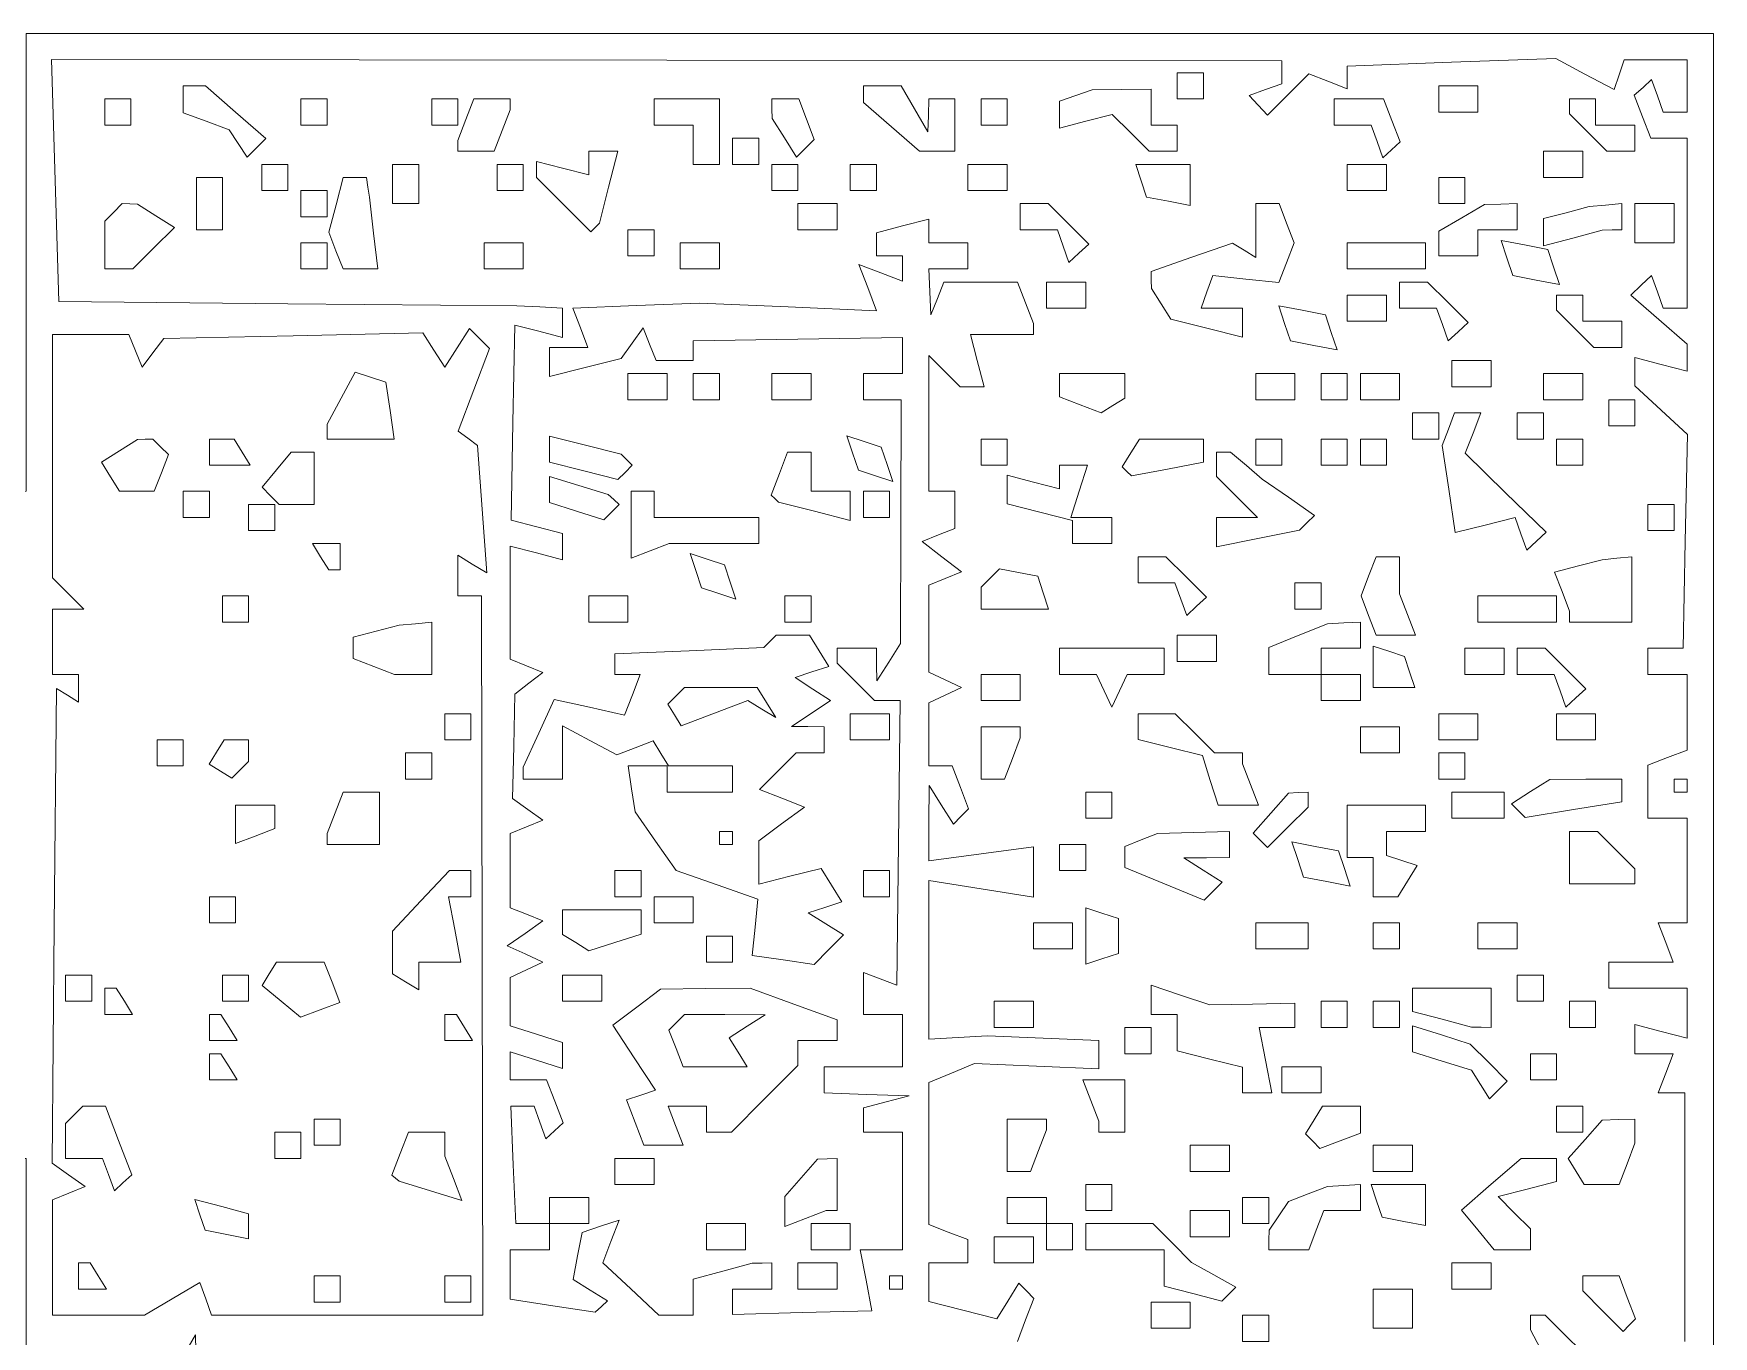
# Paper-space layout 'AN-19-DGE-074' of a CAD drawing. Header units: metres, sheet in millimetres. Extents: x 12 to 193, y 4 to 291.
# Drawn here: x 159.46 to 175.64, y 178.37 to 190.91 of the extents above; entities that cross this region are included whole.
import ezdxf

# ---------------------------------------------------------------- set-up
doc = ezdxf.new("R2010")
doc.units = ezdxf.units.M
doc.layers.add('DGE_CONTORNOS', color=7, linetype='Continuous', lineweight=0)
doc.layers.add('DGE_DATOS', color=7, linetype='Continuous', lineweight=0)

# ---------------------------------------------------------------- blocks, each defined once
blk = doc.blocks.new('LP_REF_DGE_MT_074')
at = {"layer": 'DGE_CONTORNOS'}
for points in [[(159.393, 188.71), (159.393, 186.507), (151.931, 186.474), (144.469, 186.442), (144.434, 184.962), (144.398, 183.482), (143.843, 183.482), (143.288, 183.482), (143.21, 183.356), (143.132, 183.23), (143.769, 183.23), (144.406, 183.23), (144.406, 181.656), (144.406, 180.081), (151.9, 180.081), (159.393, 180.081), (159.393, 177.877), (159.393, 175.673), (167.517, 175.673), (175.64, 175.673), (175.64, 183.293), (175.64, 190.913), (167.517, 190.913), (159.393, 190.913)], [(160.905, 190.279), (160.905, 190.149), (161.125, 190.068), (161.346, 189.986), (161.433, 189.855), (161.521, 189.723), (161.611, 189.813), (161.701, 189.903), (161.409, 190.156), (161.118, 190.409), (161.011, 190.409), (160.905, 190.409)], [(167.454, 190.329), (167.454, 190.249), (167.725, 190.014), (167.996, 189.779), (168.166, 189.779), (168.335, 189.779), (168.335, 190.031), (168.335, 190.283), (168.209, 190.283), (168.083, 190.283), (168.08, 190.125), (168.076, 189.968), (167.947, 190.188), (167.819, 190.409), (167.636, 190.409), (167.454, 190.409)], [(170.476, 190.409), (170.476, 190.283), (170.602, 190.283), (170.728, 190.283), (170.728, 190.409), (170.728, 190.535), (170.602, 190.535), (170.476, 190.535)], [(172.995, 190.283), (172.995, 190.157), (173.184, 190.157), (173.373, 190.157), (173.373, 190.283), (173.373, 190.409), (173.184, 190.409), (172.995, 190.409)], [(160.149, 190.157), (160.149, 190.031), (160.275, 190.031), (160.401, 190.031), (160.401, 190.157), (160.401, 190.283), (160.275, 190.283), (160.149, 190.283)], [(162.038, 190.157), (162.038, 190.031), (162.164, 190.031), (162.29, 190.031), (162.29, 190.157), (162.29, 190.283), (162.164, 190.283), (162.038, 190.283)], [(163.298, 190.157), (163.298, 190.031), (163.424, 190.031), (163.55, 190.031), (163.55, 190.157), (163.55, 190.283), (163.424, 190.283), (163.298, 190.283)], [(163.626, 190.084), (163.55, 189.884), (163.55, 189.832), (163.55, 189.779), (163.725, 189.779), (163.9, 189.779), (163.977, 189.978), (164.053, 190.177), (164.053, 190.23), (164.053, 190.283), (163.878, 190.283), (163.702, 190.283)], [(165.439, 190.157), (165.439, 190.031), (165.628, 190.031), (165.816, 190.031), (165.816, 189.842), (165.816, 189.653), (165.942, 189.653), (166.068, 189.653), (166.068, 189.968), (166.068, 190.283), (165.754, 190.283), (165.439, 190.283)], [(166.574, 190.188), (166.576, 190.094), (166.693, 189.909), (166.81, 189.723), (166.896, 189.809), (166.981, 189.894), (166.907, 190.088), (166.832, 190.283), (166.702, 190.283), (166.572, 190.283)], [(168.587, 190.157), (168.587, 190.031), (168.713, 190.031), (168.839, 190.031), (168.839, 190.157), (168.839, 190.283), (168.713, 190.283), (168.587, 190.283)], [(169.5, 190.317), (169.343, 190.262), (169.343, 190.132), (169.343, 190.002), (169.597, 190.068), (169.851, 190.134), (170.029, 189.957), (170.206, 189.779), (170.341, 189.779), (170.476, 189.779), (170.476, 189.905), (170.476, 190.031), (170.35, 190.031), (170.224, 190.031), (170.224, 190.204), (170.224, 190.377), (169.941, 190.375), (169.658, 190.372)], [(171.988, 190.157), (171.988, 190.031), (172.166, 190.031), (172.344, 190.031), (172.401, 189.873), (172.457, 189.716), (172.54, 189.793), (172.623, 189.869), (172.544, 190.076), (172.464, 190.283), (172.226, 190.283), (171.988, 190.283)], [(174.255, 190.211), (174.255, 190.139), (174.435, 189.959), (174.614, 189.779), (174.749, 189.779), (174.884, 189.779), (174.884, 189.905), (174.884, 190.031), (174.695, 190.031), (174.506, 190.031), (174.506, 190.157), (174.506, 190.283), (174.381, 190.283), (174.255, 190.283)], [(164.809, 189.665), (164.809, 189.551), (164.557, 189.617), (164.305, 189.682), (164.305, 189.605), (164.305, 189.527), (164.568, 189.265), (164.83, 189.002), (164.872, 189.045), (164.914, 189.087), (165.001, 189.433), (165.088, 189.779), (164.949, 189.779), (164.809, 189.779)], [(166.194, 189.779), (166.194, 189.653), (166.32, 189.653), (166.446, 189.653), (166.446, 189.779), (166.446, 189.905), (166.32, 189.905), (166.194, 189.905)], [(174.003, 189.653), (174.003, 189.527), (174.192, 189.527), (174.381, 189.527), (174.381, 189.653), (174.381, 189.779), (174.192, 189.779), (174.003, 189.779)], [(161.66, 189.527), (161.66, 189.401), (161.786, 189.401), (161.912, 189.401), (161.912, 189.527), (161.912, 189.653), (161.786, 189.653), (161.66, 189.653)], [(162.92, 189.464), (162.92, 189.275), (163.046, 189.275), (163.172, 189.275), (163.172, 189.464), (163.172, 189.653), (163.046, 189.653), (162.92, 189.653)], [(163.927, 189.527), (163.927, 189.401), (164.053, 189.401), (164.179, 189.401), (164.179, 189.527), (164.179, 189.653), (164.053, 189.653), (163.927, 189.653)], [(166.572, 189.527), (166.572, 189.401), (166.698, 189.401), (166.824, 189.401), (166.824, 189.527), (166.824, 189.653), (166.698, 189.653), (166.572, 189.653)], [(167.328, 189.527), (167.328, 189.401), (167.454, 189.401), (167.58, 189.401), (167.58, 189.527), (167.58, 189.653), (167.454, 189.653), (167.328, 189.653)], [(168.461, 189.527), (168.461, 189.401), (168.65, 189.401), (168.839, 189.401), (168.839, 189.527), (168.839, 189.653), (168.65, 189.653), (168.461, 189.653)], [(170.13, 189.496), (170.182, 189.338), (170.392, 189.298), (170.602, 189.257), (170.602, 189.455), (170.602, 189.653), (170.34, 189.653), (170.078, 189.653)], [(172.114, 189.527), (172.114, 189.401), (172.302, 189.401), (172.491, 189.401), (172.491, 189.527), (172.491, 189.653), (172.302, 189.653), (172.114, 189.653)], [(161.031, 189.275), (161.031, 189.023), (161.157, 189.023), (161.283, 189.023), (161.283, 189.275), (161.283, 189.527), (161.157, 189.527), (161.031, 189.527)], [(162.376, 189.263), (162.307, 188.999), (162.375, 188.822), (162.443, 188.646), (162.611, 188.646), (162.779, 188.646), (162.738, 188.992), (162.697, 189.338), (162.682, 189.433), (162.668, 189.527), (162.557, 189.527), (162.445, 189.527)], [(172.995, 189.401), (172.995, 189.275), (173.121, 189.275), (173.247, 189.275), (173.247, 189.401), (173.247, 189.527), (173.121, 189.527), (172.995, 189.527)], [(160.233, 189.191), (160.149, 189.107), (160.149, 188.876), (160.149, 188.646), (160.284, 188.646), (160.419, 188.646), (160.619, 188.846), (160.82, 189.046), (160.642, 189.159), (160.464, 189.271), (160.391, 189.273), (160.317, 189.275)], [(162.038, 189.275), (162.038, 189.149), (162.164, 189.149), (162.29, 189.149), (162.29, 189.275), (162.29, 189.401), (162.164, 189.401), (162.038, 189.401)], [(166.824, 189.149), (166.824, 189.023), (167.013, 189.023), (167.202, 189.023), (167.202, 189.149), (167.202, 189.275), (167.013, 189.275), (166.824, 189.275)], [(168.965, 189.149), (168.965, 189.023), (169.143, 189.023), (169.322, 189.023), (169.378, 188.866), (169.434, 188.709), (169.53, 188.797), (169.625, 188.885), (169.43, 189.08), (169.235, 189.275), (169.1, 189.275), (168.965, 189.275)], [(171.232, 189.016), (171.232, 188.757), (171.121, 188.826), (171.009, 188.894), (170.617, 188.758), (170.224, 188.621), (170.226, 188.539), (170.228, 188.457), (170.322, 188.309), (170.416, 188.162), (170.761, 188.075), (171.106, 187.989), (171.106, 188.128), (171.106, 188.268), (170.907, 188.268), (170.707, 188.268), (170.762, 188.425), (170.818, 188.583), (171.136, 188.549), (171.455, 188.515), (171.528, 188.706), (171.602, 188.897), (171.529, 189.086), (171.457, 189.275), (171.344, 189.275), (171.232, 189.275)], [(173.216, 189.139), (172.995, 189.011), (172.995, 188.891), (172.995, 188.771), (173.184, 188.771), (173.373, 188.771), (173.373, 188.897), (173.373, 189.023), (173.562, 189.023), (173.751, 189.023), (173.751, 189.149), (173.751, 189.275), (173.593, 189.271), (173.436, 189.268)], [(174.223, 189.188), (174.003, 189.131), (174.003, 188.999), (174.003, 188.868), (174.286, 188.944), (174.569, 189.02), (174.664, 189.022), (174.758, 189.023), (174.758, 189.149), (174.758, 189.275), (174.601, 189.261), (174.444, 189.246)], [(174.884, 189.086), (174.884, 188.897), (175.073, 188.897), (175.262, 188.897), (175.262, 189.086), (175.262, 189.275), (175.073, 189.275), (174.884, 189.275)], [(165.187, 188.897), (165.187, 188.771), (165.313, 188.771), (165.439, 188.771), (165.439, 188.897), (165.439, 189.023), (165.313, 189.023), (165.187, 189.023)], [(162.038, 188.771), (162.038, 188.646), (162.164, 188.646), (162.29, 188.646), (162.29, 188.771), (162.29, 188.897), (162.164, 188.897), (162.038, 188.897)], [(163.801, 188.771), (163.801, 188.646), (163.99, 188.646), (164.179, 188.646), (164.179, 188.771), (164.179, 188.897), (163.99, 188.897), (163.801, 188.897)], [(165.691, 188.771), (165.691, 188.646), (165.879, 188.646), (166.068, 188.646), (166.068, 188.771), (166.068, 188.897), (165.879, 188.897), (165.691, 188.897)], [(172.114, 188.771), (172.114, 188.646), (172.491, 188.646), (172.869, 188.646), (172.869, 188.771), (172.869, 188.897), (172.491, 188.897), (172.114, 188.897)], [(173.652, 188.752), (173.709, 188.583), (173.933, 188.539), (174.158, 188.496), (174.101, 188.665), (174.045, 188.834), (173.82, 188.878), (173.596, 188.921)], [(169.217, 188.394), (169.217, 188.268), (169.406, 188.268), (169.595, 188.268), (169.595, 188.394), (169.595, 188.52), (169.406, 188.52), (169.217, 188.52)], [(172.617, 188.394), (172.617, 188.268), (172.796, 188.268), (172.974, 188.268), (173.03, 188.11), (173.087, 187.953), (173.182, 188.041), (173.277, 188.13), (173.082, 188.325), (172.887, 188.52), (172.752, 188.52), (172.617, 188.52)], [(172.114, 188.268), (172.114, 188.142), (172.302, 188.142), (172.491, 188.142), (172.491, 188.268), (172.491, 188.394), (172.302, 188.394), (172.114, 188.394)], [(174.129, 188.322), (174.129, 188.25), (174.309, 188.07), (174.488, 187.89), (174.623, 187.89), (174.758, 187.89), (174.758, 188.016), (174.758, 188.142), (174.569, 188.142), (174.381, 188.142), (174.381, 188.268), (174.381, 188.394), (174.255, 188.394), (174.129, 188.394)], [(171.511, 188.122), (171.568, 187.953), (171.792, 187.909), (172.017, 187.866), (171.96, 188.035), (171.904, 188.205), (171.679, 188.248), (171.455, 188.292)], [(160.444, 187.858), (160.508, 187.701), (160.612, 187.838), (160.716, 187.975), (161.963, 188.002), (163.211, 188.03), (163.317, 187.865), (163.424, 187.701), (163.543, 187.886), (163.662, 188.072), (163.757, 187.976), (163.853, 187.88), (163.703, 187.482), (163.553, 187.084), (163.646, 187.015), (163.738, 186.945), (163.783, 186.332), (163.827, 185.718), (163.688, 185.804), (163.55, 185.89), (163.55, 185.693), (163.55, 185.497), (163.663, 185.497), (163.777, 185.497), (163.783, 182.034), (163.79, 178.57), (162.484, 178.57), (161.178, 178.57), (161.121, 178.728), (161.064, 178.885), (160.797, 178.728), (160.53, 178.57), (160.088, 178.57), (159.645, 178.57), (159.645, 179.126), (159.645, 179.683), (159.803, 179.746), (159.96, 179.81), (159.801, 179.923), (159.642, 180.035), (159.663, 182.321), (159.683, 184.607), (159.79, 184.541), (159.897, 184.475), (159.897, 184.608), (159.897, 184.741), (159.771, 184.741), (159.645, 184.741), (159.645, 185.056), (159.645, 185.371), (159.796, 185.371), (159.948, 185.371), (159.796, 185.522), (159.645, 185.673), (159.645, 186.845), (159.645, 188.016), (160.013, 188.016), (160.38, 188.016)], [(162.425, 187.402), (162.29, 187.151), (162.29, 187.08), (162.29, 187.008), (162.614, 187.008), (162.937, 187.008), (162.897, 187.282), (162.857, 187.555), (162.708, 187.604), (162.559, 187.653)], [(173.121, 187.638), (173.121, 187.512), (173.31, 187.512), (173.499, 187.512), (173.499, 187.638), (173.499, 187.764), (173.31, 187.764), (173.121, 187.764)], [(165.187, 187.512), (165.187, 187.386), (165.376, 187.386), (165.565, 187.386), (165.565, 187.512), (165.565, 187.638), (165.376, 187.638), (165.187, 187.638)], [(165.816, 187.512), (165.816, 187.386), (165.942, 187.386), (166.068, 187.386), (166.068, 187.512), (166.068, 187.638), (165.942, 187.638), (165.816, 187.638)], [(166.572, 187.512), (166.572, 187.386), (166.761, 187.386), (166.95, 187.386), (166.95, 187.512), (166.95, 187.638), (166.761, 187.638), (166.572, 187.638)], [(169.343, 187.526), (169.343, 187.413), (169.543, 187.336), (169.743, 187.259), (169.858, 187.33), (169.973, 187.401), (169.973, 187.519), (169.973, 187.638), (169.658, 187.638), (169.343, 187.638)], [(171.232, 187.512), (171.232, 187.386), (171.421, 187.386), (171.61, 187.386), (171.61, 187.512), (171.61, 187.638), (171.421, 187.638), (171.232, 187.638)], [(171.862, 187.512), (171.862, 187.386), (171.988, 187.386), (172.114, 187.386), (172.114, 187.512), (172.114, 187.638), (171.988, 187.638), (171.862, 187.638)], [(172.24, 187.512), (172.24, 187.386), (172.428, 187.386), (172.617, 187.386), (172.617, 187.512), (172.617, 187.638), (172.428, 187.638), (172.24, 187.638)], [(174.003, 187.512), (174.003, 187.386), (174.192, 187.386), (174.381, 187.386), (174.381, 187.512), (174.381, 187.638), (174.192, 187.638), (174.003, 187.638)], [(174.632, 187.26), (174.632, 187.134), (174.758, 187.134), (174.884, 187.134), (174.884, 187.26), (174.884, 187.386), (174.758, 187.386), (174.632, 187.386)], [(172.743, 187.134), (172.743, 187.008), (172.869, 187.008), (172.995, 187.008), (172.995, 187.134), (172.995, 187.26), (172.869, 187.26), (172.743, 187.26)], [(173.088, 187.103), (173.028, 186.945), (173.091, 186.526), (173.153, 186.107), (173.441, 186.18), (173.73, 186.252), (173.786, 186.095), (173.842, 185.938), (173.935, 186.024), (174.028, 186.11), (173.639, 186.49), (173.25, 186.871), (173.325, 187.065), (173.4, 187.26), (173.274, 187.26), (173.148, 187.26)], [(173.751, 187.134), (173.751, 187.008), (173.877, 187.008), (174.003, 187.008), (174.003, 187.134), (174.003, 187.26), (173.877, 187.26), (173.751, 187.26)], [(160.29, 186.894), (160.117, 186.785), (160.203, 186.645), (160.29, 186.505), (160.458, 186.505), (160.626, 186.505), (160.694, 186.681), (160.761, 186.858), (160.686, 186.933), (160.611, 187.008), (160.537, 187.006), (160.464, 187.004)], [(161.157, 186.882), (161.157, 186.756), (161.353, 186.756), (161.549, 186.756), (161.472, 186.882), (161.394, 187.008), (161.275, 187.008), (161.157, 187.008)], [(164.431, 186.91), (164.431, 186.784), (164.761, 186.701), (165.091, 186.618), (165.16, 186.687), (165.229, 186.756), (165.176, 186.809), (165.123, 186.862), (164.777, 186.949), (164.431, 187.036)], [(167.351, 186.874), (167.407, 186.709), (167.572, 186.654), (167.737, 186.599), (167.682, 186.764), (167.627, 186.93), (167.462, 186.985), (167.296, 187.04)], [(168.587, 186.882), (168.587, 186.756), (168.713, 186.756), (168.839, 186.756), (168.839, 186.882), (168.839, 187.008), (168.713, 187.008), (168.587, 187.008)], [(170.03, 186.874), (169.947, 186.74), (169.991, 186.696), (170.036, 186.653), (170.382, 186.719), (170.728, 186.786), (170.728, 186.897), (170.728, 187.008), (170.421, 187.008), (170.113, 187.008)], [(171.232, 186.882), (171.232, 186.756), (171.358, 186.756), (171.484, 186.756), (171.484, 186.882), (171.484, 187.008), (171.358, 187.008), (171.232, 187.008)], [(171.862, 186.882), (171.862, 186.756), (171.988, 186.756), (172.114, 186.756), (172.114, 186.882), (172.114, 187.008), (171.988, 187.008), (171.862, 187.008)], [(172.24, 186.882), (172.24, 186.756), (172.365, 186.756), (172.491, 186.756), (172.491, 186.882), (172.491, 187.008), (172.365, 187.008), (172.24, 187.008)], [(174.129, 186.882), (174.129, 186.756), (174.255, 186.756), (174.381, 186.756), (174.381, 186.882), (174.381, 187.008), (174.255, 187.008), (174.129, 187.008)], [(161.803, 186.713), (161.663, 186.544), (161.745, 186.461), (161.828, 186.379), (161.996, 186.379), (162.164, 186.379), (162.164, 186.63), (162.164, 186.882), (162.054, 186.882), (161.943, 186.882)], [(166.646, 186.675), (166.566, 186.468), (166.601, 186.434), (166.636, 186.399), (166.982, 186.312), (167.328, 186.225), (167.328, 186.365), (167.328, 186.505), (167.139, 186.505), (166.95, 186.505), (166.95, 186.693), (166.95, 186.882), (166.838, 186.882), (166.725, 186.882)], [(170.854, 186.765), (170.854, 186.648), (171.052, 186.451), (171.25, 186.253), (171.052, 186.253), (170.854, 186.253), (170.854, 186.111), (170.854, 185.969), (171.254, 186.049), (171.654, 186.129), (171.726, 186.201), (171.798, 186.273), (171.547, 186.448), (171.295, 186.622), (171.143, 186.752), (170.991, 186.882), (170.922, 186.882), (170.854, 186.882)], [(169.343, 186.642), (169.343, 186.528), (169.091, 186.594), (168.839, 186.66), (168.839, 186.522), (168.839, 186.383), (169.154, 186.304), (169.469, 186.225), (169.469, 186.113), (169.469, 186.001), (169.658, 186.001), (169.847, 186.001), (169.847, 186.127), (169.847, 186.253), (169.649, 186.253), (169.452, 186.253), (169.532, 186.505), (169.612, 186.756), (169.477, 186.756), (169.343, 186.756)], [(164.431, 186.521), (164.431, 186.396), (164.693, 186.313), (164.954, 186.23), (165.028, 186.304), (165.103, 186.379), (165.05, 186.426), (164.998, 186.473), (164.715, 186.56), (164.431, 186.647)], [(160.905, 186.379), (160.905, 186.253), (161.031, 186.253), (161.157, 186.253), (161.157, 186.379), (161.157, 186.505), (161.031, 186.505), (160.905, 186.505)], [(161.534, 186.253), (161.534, 186.127), (161.66, 186.127), (161.786, 186.127), (161.786, 186.253), (161.786, 186.379), (161.66, 186.379), (161.534, 186.379)], [(165.218, 186.182), (165.218, 185.86), (165.402, 185.93), (165.585, 186.001), (166.016, 186.001), (166.446, 186.001), (166.446, 186.127), (166.446, 186.253), (165.942, 186.253), (165.439, 186.253), (165.439, 186.379), (165.439, 186.505), (165.328, 186.505), (165.218, 186.505)], [(167.454, 186.379), (167.454, 186.253), (167.58, 186.253), (167.706, 186.253), (167.706, 186.379), (167.706, 186.505), (167.58, 186.505), (167.454, 186.505)], [(175.01, 186.253), (175.01, 186.127), (175.136, 186.127), (175.262, 186.127), (175.262, 186.253), (175.262, 186.379), (175.136, 186.379), (175.01, 186.379)], [(162.227, 185.875), (162.305, 185.749), (162.361, 185.749), (162.416, 185.749), (162.416, 185.875), (162.416, 186.001), (162.283, 186.001), (162.149, 186.001)], [(165.84, 185.741), (165.895, 185.576), (166.061, 185.521), (166.226, 185.465), (166.171, 185.631), (166.116, 185.796), (165.95, 185.851), (165.785, 185.906)], [(170.099, 185.749), (170.099, 185.623), (170.277, 185.623), (170.455, 185.623), (170.512, 185.465), (170.568, 185.308), (170.663, 185.397), (170.758, 185.485), (170.563, 185.68), (170.368, 185.875), (170.233, 185.875), (170.099, 185.875)], [(172.32, 185.686), (172.247, 185.497), (172.32, 185.308), (172.392, 185.119), (172.581, 185.119), (172.77, 185.119), (172.694, 185.318), (172.617, 185.518), (172.617, 185.696), (172.617, 185.875), (172.505, 185.875), (172.392, 185.875)], [(174.34, 185.786), (174.11, 185.727), (174.182, 185.539), (174.255, 185.35), (174.255, 185.298), (174.255, 185.245), (174.554, 185.245), (174.853, 185.245), (174.853, 185.56), (174.853, 185.875), (174.711, 185.86), (174.569, 185.846)], [(168.676, 185.669), (168.587, 185.581), (168.587, 185.476), (168.587, 185.371), (168.913, 185.371), (169.238, 185.371), (169.185, 185.528), (169.133, 185.686), (168.948, 185.722), (168.764, 185.758)], [(171.61, 185.497), (171.61, 185.371), (171.736, 185.371), (171.862, 185.371), (171.862, 185.497), (171.862, 185.623), (171.736, 185.623), (171.61, 185.623)], [(161.283, 185.371), (161.283, 185.245), (161.409, 185.245), (161.534, 185.245), (161.534, 185.371), (161.534, 185.497), (161.409, 185.497), (161.283, 185.497)], [(164.809, 185.371), (164.809, 185.245), (164.998, 185.245), (165.187, 185.245), (165.187, 185.371), (165.187, 185.497), (164.998, 185.497), (164.809, 185.497)], [(166.698, 185.371), (166.698, 185.245), (166.824, 185.245), (166.95, 185.245), (166.95, 185.371), (166.95, 185.497), (166.824, 185.497), (166.698, 185.497)], [(173.373, 185.371), (173.373, 185.245), (173.751, 185.245), (174.129, 185.245), (174.129, 185.371), (174.129, 185.497), (173.751, 185.497), (173.373, 185.497)], [(162.762, 185.158), (162.542, 185.101), (162.542, 184.997), (162.542, 184.894), (162.741, 184.818), (162.94, 184.741), (163.119, 184.741), (163.298, 184.741), (163.298, 184.993), (163.298, 185.245), (163.14, 185.23), (162.983, 185.216)], [(171.641, 185.115), (171.358, 185.001), (171.358, 184.871), (171.358, 184.741), (171.61, 184.741), (171.862, 184.741), (171.862, 184.615), (171.862, 184.489), (172.051, 184.489), (172.24, 184.489), (172.24, 184.615), (172.24, 184.741), (172.051, 184.741), (171.862, 184.741), (171.862, 184.867), (171.862, 184.993), (172.051, 184.993), (172.24, 184.993), (172.24, 185.119), (172.24, 185.245), (172.082, 185.237), (171.925, 185.229)], [(166.554, 185.059), (166.494, 184.999), (165.777, 184.969), (165.061, 184.939), (165.061, 184.84), (165.061, 184.741), (165.183, 184.741), (165.305, 184.741), (165.23, 184.546), (165.155, 184.35), (164.816, 184.425), (164.476, 184.5), (164.328, 184.174), (164.179, 183.848), (164.179, 183.791), (164.179, 183.734), (164.368, 183.734), (164.557, 183.734), (164.557, 183.99), (164.557, 184.246), (164.819, 184.106), (165.081, 183.966), (165.256, 184.033), (165.431, 184.101), (165.505, 183.98), (165.579, 183.86), (165.887, 183.86), (166.194, 183.86), (166.194, 183.734), (166.194, 183.608), (165.879, 183.608), (165.565, 183.608), (165.565, 183.734), (165.565, 183.86), (165.376, 183.86), (165.188, 183.86), (165.222, 183.638), (165.256, 183.417), (165.453, 183.135), (165.651, 182.853), (166.045, 182.715), (166.439, 182.578), (166.411, 182.306), (166.383, 182.034), (166.681, 181.992), (166.979, 181.949), (167.121, 182.091), (167.263, 182.233), (167.092, 182.338), (166.921, 182.444), (167.084, 182.498), (167.246, 182.552), (167.147, 182.712), (167.048, 182.873), (166.747, 182.797), (166.446, 182.721), (166.446, 182.93), (166.446, 183.139), (166.667, 183.302), (166.887, 183.464), (166.67, 183.548), (166.453, 183.632), (166.629, 183.809), (166.806, 183.986), (166.941, 183.986), (167.076, 183.986), (167.076, 184.112), (167.076, 184.238), (166.918, 184.239), (166.761, 184.241), (166.95, 184.365), (167.139, 184.489), (166.967, 184.6), (166.796, 184.711), (166.958, 184.765), (167.121, 184.819), (167.028, 184.969), (166.935, 185.119), (166.775, 185.119), (166.614, 185.119)], [(170.476, 184.993), (170.476, 184.867), (170.665, 184.867), (170.854, 184.867), (170.854, 184.993), (170.854, 185.119), (170.665, 185.119), (170.476, 185.119)], [(169.343, 184.867), (169.343, 184.741), (169.521, 184.741), (169.7, 184.741), (169.773, 184.584), (169.847, 184.426), (169.92, 184.584), (169.994, 184.741), (170.172, 184.741), (170.35, 184.741), (170.35, 184.867), (170.35, 184.993), (169.847, 184.993), (169.343, 184.993)], [(172.365, 184.815), (172.365, 184.615), (172.565, 184.615), (172.764, 184.615), (172.714, 184.765), (172.665, 184.914), (172.515, 184.964), (172.365, 185.014)], [(173.247, 184.867), (173.247, 184.741), (173.436, 184.741), (173.625, 184.741), (173.625, 184.867), (173.625, 184.993), (173.436, 184.993), (173.247, 184.993)], [(173.751, 184.867), (173.751, 184.741), (173.929, 184.741), (174.108, 184.741), (174.164, 184.584), (174.22, 184.426), (174.315, 184.515), (174.411, 184.603), (174.216, 184.798), (174.021, 184.993), (173.886, 184.993), (173.751, 184.993)], [(168.587, 184.615), (168.587, 184.489), (168.776, 184.489), (168.965, 184.489), (168.965, 184.615), (168.965, 184.741), (168.776, 184.741), (168.587, 184.741)], [(166.521, 184.47), (166.611, 184.325), (166.476, 184.408), (166.341, 184.491), (166.02, 184.369), (165.699, 184.247), (165.635, 184.351), (165.571, 184.454), (165.652, 184.535), (165.733, 184.615), (166.082, 184.615), (166.431, 184.615)], [(163.424, 184.238), (163.424, 184.112), (163.55, 184.112), (163.675, 184.112), (163.675, 184.238), (163.675, 184.363), (163.55, 184.363), (163.424, 184.363)], [(167.328, 184.238), (167.328, 184.112), (167.517, 184.112), (167.706, 184.112), (167.706, 184.238), (167.706, 184.363), (167.517, 184.363), (167.328, 184.363)], [(170.099, 184.24), (170.099, 184.116), (170.409, 184.039), (170.719, 183.961), (170.795, 183.721), (170.871, 183.482), (171.065, 183.482), (171.259, 183.482), (171.182, 183.681), (171.106, 183.88), (171.106, 183.933), (171.106, 183.986), (170.971, 183.986), (170.836, 183.986), (170.647, 184.175), (170.458, 184.363), (170.278, 184.363), (170.099, 184.363)], [(172.995, 184.238), (172.995, 184.112), (173.184, 184.112), (173.373, 184.112), (173.373, 184.238), (173.373, 184.363), (173.184, 184.363), (172.995, 184.363)], [(174.129, 184.238), (174.129, 184.112), (174.318, 184.112), (174.506, 184.112), (174.506, 184.238), (174.506, 184.363), (174.318, 184.363), (174.129, 184.363)], [(160.653, 183.986), (160.653, 183.86), (160.779, 183.86), (160.905, 183.86), (160.905, 183.986), (160.905, 184.112), (160.779, 184.112), (160.653, 184.112)], [(161.225, 183.994), (161.153, 183.877), (161.263, 183.809), (161.373, 183.741), (161.454, 183.821), (161.534, 183.902), (161.534, 184.007), (161.534, 184.112), (161.416, 184.112), (161.297, 184.112)], [(168.587, 183.986), (168.587, 183.734), (168.7, 183.734), (168.812, 183.734), (168.889, 183.933), (168.965, 184.132), (168.965, 184.185), (168.965, 184.238), (168.776, 184.238), (168.587, 184.238)], [(172.24, 184.112), (172.24, 183.986), (172.428, 183.986), (172.617, 183.986), (172.617, 184.112), (172.617, 184.238), (172.428, 184.238), (172.24, 184.238)], [(163.046, 183.86), (163.046, 183.734), (163.172, 183.734), (163.298, 183.734), (163.298, 183.86), (163.298, 183.986), (163.172, 183.986), (163.046, 183.986)], [(172.995, 183.86), (172.995, 183.734), (173.121, 183.734), (173.247, 183.734), (173.247, 183.86), (173.247, 183.986), (173.121, 183.986), (172.995, 183.986)], [(162.367, 183.409), (162.29, 183.209), (162.29, 183.157), (162.29, 183.104), (162.542, 183.104), (162.794, 183.104), (162.794, 183.356), (162.794, 183.608), (162.618, 183.608), (162.443, 183.608)], [(169.595, 183.482), (169.595, 183.356), (169.721, 183.356), (169.847, 183.356), (169.847, 183.482), (169.847, 183.608), (169.721, 183.608), (169.595, 183.608)], [(171.377, 183.406), (171.207, 183.213), (171.276, 183.144), (171.346, 183.074), (171.541, 183.269), (171.736, 183.464), (171.736, 183.536), (171.736, 183.608), (171.641, 183.603), (171.547, 183.598)], [(173.121, 183.482), (173.121, 183.356), (173.373, 183.356), (173.625, 183.356), (173.625, 183.482), (173.625, 183.608), (173.373, 183.608), (173.121, 183.608)], [(173.88, 183.613), (173.695, 183.496), (173.761, 183.43), (173.827, 183.364), (174.293, 183.439), (174.758, 183.515), (174.758, 183.624), (174.758, 183.734), (174.412, 183.732), (174.066, 183.73)], [(175.388, 183.671), (175.388, 183.608), (175.325, 183.608), (175.262, 183.608), (175.262, 183.671), (175.262, 183.734), (175.325, 183.734), (175.388, 183.734)], [(161.409, 183.297), (161.409, 183.112), (161.597, 183.184), (161.786, 183.257), (161.786, 183.369), (161.786, 183.482), (161.597, 183.482), (161.409, 183.482)], [(172.114, 183.23), (172.114, 182.978), (172.24, 182.978), (172.365, 182.978), (172.365, 182.789), (172.365, 182.6), (172.484, 182.6), (172.602, 182.6), (172.695, 182.75), (172.788, 182.9), (172.64, 182.95), (172.491, 182.999), (172.491, 183.115), (172.491, 183.23), (172.68, 183.23), (172.869, 183.23), (172.869, 183.356), (172.869, 183.482), (172.491, 183.482), (172.114, 183.482)], [(166.194, 183.167), (166.194, 183.104), (166.131, 183.104), (166.068, 183.104), (166.068, 183.167), (166.068, 183.23), (166.131, 183.23), (166.194, 183.23)], [(170.13, 183.147), (169.973, 183.083), (169.973, 182.983), (169.973, 182.883), (170.354, 182.725), (170.736, 182.566), (170.823, 182.653), (170.91, 182.74), (170.725, 182.857), (170.539, 182.974), (170.76, 182.976), (170.98, 182.978), (170.98, 183.104), (170.98, 183.23), (170.634, 183.22), (170.287, 183.21)], [(171.637, 182.959), (171.694, 182.789), (171.918, 182.746), (172.143, 182.702), (172.086, 182.872), (172.03, 183.041), (171.805, 183.085), (171.581, 183.128)], [(174.255, 182.978), (174.255, 182.726), (174.569, 182.726), (174.884, 182.726), (174.884, 182.798), (174.884, 182.87), (174.704, 183.05), (174.524, 183.23), (174.39, 183.23), (174.255, 183.23)], [(169.343, 182.978), (169.343, 182.852), (169.469, 182.852), (169.595, 182.852), (169.595, 182.978), (169.595, 183.104), (169.469, 183.104), (169.343, 183.104)], [(163.194, 182.561), (162.92, 182.269), (162.92, 182.064), (162.92, 181.859), (163.046, 181.782), (163.172, 181.704), (163.172, 181.837), (163.172, 181.971), (163.375, 181.971), (163.579, 181.971), (163.519, 182.285), (163.459, 182.6), (163.567, 182.6), (163.675, 182.6), (163.675, 182.726), (163.675, 182.852), (163.571, 182.852), (163.468, 182.852)], [(165.061, 182.726), (165.061, 182.6), (165.187, 182.6), (165.313, 182.6), (165.313, 182.726), (165.313, 182.852), (165.187, 182.852), (165.061, 182.852)], [(167.454, 182.726), (167.454, 182.6), (167.58, 182.6), (167.706, 182.6), (167.706, 182.726), (167.706, 182.852), (167.58, 182.852), (167.454, 182.852)], [(161.157, 182.474), (161.157, 182.348), (161.283, 182.348), (161.409, 182.348), (161.409, 182.474), (161.409, 182.6), (161.283, 182.6), (161.157, 182.6)], [(164.557, 182.356), (164.557, 182.237), (164.684, 182.159), (164.811, 182.08), (165.062, 182.16), (165.313, 182.239), (165.313, 182.357), (165.313, 182.474), (164.935, 182.474), (164.557, 182.474)], [(165.439, 182.474), (165.439, 182.348), (165.628, 182.348), (165.816, 182.348), (165.816, 182.474), (165.816, 182.6), (165.628, 182.6), (165.439, 182.6)], [(169.595, 182.222), (169.595, 181.95), (169.752, 182.002), (169.91, 182.055), (169.91, 182.222), (169.91, 182.39), (169.752, 182.443), (169.595, 182.495)], [(169.091, 182.222), (169.091, 182.097), (169.28, 182.097), (169.469, 182.097), (169.469, 182.222), (169.469, 182.348), (169.28, 182.348), (169.091, 182.348)], [(171.232, 182.222), (171.232, 182.097), (171.484, 182.097), (171.736, 182.097), (171.736, 182.222), (171.736, 182.348), (171.484, 182.348), (171.232, 182.348)], [(172.365, 182.222), (172.365, 182.097), (172.491, 182.097), (172.617, 182.097), (172.617, 182.222), (172.617, 182.348), (172.491, 182.348), (172.365, 182.348)], [(173.373, 182.222), (173.373, 182.097), (173.562, 182.097), (173.751, 182.097), (173.751, 182.222), (173.751, 182.348), (173.562, 182.348), (173.373, 182.348)], [(165.942, 182.097), (165.942, 181.971), (166.068, 181.971), (166.194, 181.971), (166.194, 182.097), (166.194, 182.222), (166.068, 182.222), (165.942, 182.222)], [(159.771, 181.719), (159.771, 181.593), (159.897, 181.593), (160.023, 181.593), (160.023, 181.719), (160.023, 181.845), (159.897, 181.845), (159.771, 181.845)], [(161.283, 181.719), (161.283, 181.593), (161.409, 181.593), (161.534, 181.593), (161.534, 181.719), (161.534, 181.845), (161.409, 181.845), (161.283, 181.845)], [(161.732, 181.859), (161.663, 181.747), (161.849, 181.593), (162.035, 181.439), (162.223, 181.511), (162.412, 181.583), (162.338, 181.777), (162.263, 181.971), (162.032, 181.971), (161.801, 181.971)], [(164.557, 181.719), (164.557, 181.593), (164.746, 181.593), (164.935, 181.593), (164.935, 181.719), (164.935, 181.845), (164.746, 181.845), (164.557, 181.845)], [(173.751, 181.719), (173.751, 181.593), (173.877, 181.593), (174.003, 181.593), (174.003, 181.719), (174.003, 181.845), (173.877, 181.845), (173.751, 181.845)], [(160.149, 181.593), (160.149, 181.467), (160.282, 181.467), (160.416, 181.467), (160.338, 181.593), (160.26, 181.719), (160.205, 181.719), (160.149, 181.719)], [(165.271, 181.536), (165.041, 181.362), (165.246, 181.049), (165.451, 180.736), (165.312, 180.69), (165.172, 180.643), (165.256, 180.425), (165.34, 180.207), (165.529, 180.207), (165.718, 180.207), (165.645, 180.396), (165.573, 180.585), (165.757, 180.585), (165.942, 180.585), (165.942, 180.459), (165.942, 180.333), (166.063, 180.333), (166.183, 180.333), (166.503, 180.654), (166.824, 180.974), (166.824, 181.095), (166.824, 181.215), (167.013, 181.215), (167.202, 181.215), (167.202, 181.316), (167.202, 181.416), (166.784, 181.567), (166.365, 181.719), (165.933, 181.715), (165.502, 181.711)], [(170.224, 181.607), (170.224, 181.467), (170.35, 181.467), (170.476, 181.467), (170.476, 181.292), (170.476, 181.116), (170.791, 181.037), (171.106, 180.958), (171.106, 180.835), (171.106, 180.711), (171.247, 180.711), (171.387, 180.711), (171.327, 181.026), (171.267, 181.341), (171.438, 181.341), (171.61, 181.341), (171.61, 181.458), (171.61, 181.575), (171.201, 181.566), (170.791, 181.558), (170.508, 181.653), (170.224, 181.748)], [(172.743, 181.607), (172.743, 181.496), (173.027, 181.42), (173.31, 181.344), (173.404, 181.343), (173.499, 181.341), (173.499, 181.53), (173.499, 181.719), (173.121, 181.719), (172.743, 181.719)], [(168.713, 181.467), (168.713, 181.341), (168.902, 181.341), (169.091, 181.341), (169.091, 181.467), (169.091, 181.593), (168.902, 181.593), (168.713, 181.593)], [(171.862, 181.467), (171.862, 181.341), (171.988, 181.341), (172.114, 181.341), (172.114, 181.467), (172.114, 181.593), (171.988, 181.593), (171.862, 181.593)], [(172.365, 181.467), (172.365, 181.341), (172.491, 181.341), (172.617, 181.341), (172.617, 181.467), (172.617, 181.593), (172.491, 181.593), (172.365, 181.593)], [(174.255, 181.467), (174.255, 181.341), (174.381, 181.341), (174.506, 181.341), (174.506, 181.467), (174.506, 181.593), (174.381, 181.593), (174.255, 181.593)], [(161.157, 181.341), (161.157, 181.215), (161.29, 181.215), (161.423, 181.215), (161.346, 181.341), (161.268, 181.467), (161.212, 181.467), (161.157, 181.467)], [(163.424, 181.341), (163.424, 181.215), (163.557, 181.215), (163.69, 181.215), (163.613, 181.341), (163.535, 181.467), (163.479, 181.467), (163.424, 181.467)], [(166.336, 181.353), (166.162, 181.243), (166.249, 181.103), (166.335, 180.963), (166.026, 180.963), (165.718, 180.963), (165.65, 181.14), (165.582, 181.316), (165.657, 181.392), (165.733, 181.467), (166.121, 181.465), (166.509, 181.463)], [(169.973, 181.215), (169.973, 181.089), (170.099, 181.089), (170.224, 181.089), (170.224, 181.215), (170.224, 181.341), (170.099, 181.341), (169.973, 181.341)], [(172.743, 181.232), (172.743, 181.106), (173.027, 181.017), (173.31, 180.929), (173.398, 180.792), (173.485, 180.655), (173.57, 180.74), (173.655, 180.825), (173.477, 181.003), (173.298, 181.182), (173.021, 181.27), (172.743, 181.358)], [(161.157, 180.963), (161.157, 180.837), (161.29, 180.837), (161.423, 180.837), (161.346, 180.963), (161.268, 181.089), (161.212, 181.089), (161.157, 181.089)], [(173.877, 180.963), (173.877, 180.837), (174.003, 180.837), (174.129, 180.837), (174.129, 180.963), (174.129, 181.089), (174.003, 181.089), (173.877, 181.089)], [(171.484, 180.837), (171.484, 180.711), (171.673, 180.711), (171.862, 180.711), (171.862, 180.837), (171.862, 180.963), (171.673, 180.963), (171.484, 180.963)], [(169.644, 180.638), (169.721, 180.439), (169.721, 180.386), (169.721, 180.333), (169.847, 180.333), (169.973, 180.333), (169.973, 180.585), (169.973, 180.837), (169.77, 180.837), (169.568, 180.837)], [(159.855, 180.501), (159.771, 180.417), (159.771, 180.249), (159.771, 180.081), (159.95, 180.081), (160.128, 180.081), (160.184, 179.924), (160.241, 179.767), (160.324, 179.844), (160.408, 179.921), (160.282, 180.253), (160.155, 180.585), (160.047, 180.585), (159.939, 180.585)], [(171.794, 180.451), (171.711, 180.317), (171.781, 180.246), (171.851, 180.176), (172.045, 180.251), (172.24, 180.325), (172.24, 180.455), (172.24, 180.585), (172.058, 180.585), (171.877, 180.585)], [(174.129, 180.459), (174.129, 180.333), (174.255, 180.333), (174.381, 180.333), (174.381, 180.459), (174.381, 180.585), (174.255, 180.585), (174.129, 180.585)], [(162.164, 180.333), (162.164, 180.207), (162.29, 180.207), (162.416, 180.207), (162.416, 180.333), (162.416, 180.459), (162.29, 180.459), (162.164, 180.459)], [(168.839, 180.207), (168.839, 179.955), (168.952, 179.955), (169.064, 179.955), (169.14, 180.155), (169.217, 180.354), (169.217, 180.407), (169.217, 180.459), (169.028, 180.459), (168.839, 180.459)], [(174.406, 180.264), (174.242, 180.078), (174.319, 179.954), (174.395, 179.83), (174.563, 179.83), (174.731, 179.83), (174.808, 180.029), (174.884, 180.228), (174.884, 180.344), (174.884, 180.459), (174.727, 180.454), (174.569, 180.45)], [(161.786, 180.207), (161.786, 180.081), (161.912, 180.081), (162.038, 180.081), (162.038, 180.207), (162.038, 180.333), (161.912, 180.333), (161.786, 180.333)], [(162.993, 180.126), (162.914, 179.919), (162.948, 179.89), (162.983, 179.861), (163.285, 179.768), (163.588, 179.675), (163.506, 179.888), (163.424, 180.102), (163.424, 180.218), (163.424, 180.333), (163.248, 180.333), (163.073, 180.333)], [(170.602, 180.081), (170.602, 179.955), (170.791, 179.955), (170.98, 179.955), (170.98, 180.081), (170.98, 180.207), (170.791, 180.207), (170.602, 180.207)], [(172.365, 180.081), (172.365, 179.955), (172.554, 179.955), (172.743, 179.955), (172.743, 180.081), (172.743, 180.207), (172.554, 180.207), (172.365, 180.207)], [(165.061, 179.955), (165.061, 179.83), (165.25, 179.83), (165.439, 179.83), (165.439, 179.955), (165.439, 180.081), (165.25, 180.081), (165.061, 180.081)], [(166.856, 179.893), (166.698, 179.714), (166.698, 179.569), (166.698, 179.425), (166.897, 179.501), (167.097, 179.578), (167.149, 179.578), (167.202, 179.578), (167.202, 179.83), (167.202, 180.081), (167.107, 180.077), (167.013, 180.072)], [(173.501, 179.831), (173.213, 179.582), (173.371, 179.391), (173.53, 179.2), (173.703, 179.2), (173.877, 179.2), (173.877, 179.301), (173.877, 179.401), (173.722, 179.557), (173.566, 179.712), (173.847, 179.785), (174.129, 179.859), (174.129, 179.97), (174.129, 180.081), (173.959, 180.081), (173.789, 180.081)], [(169.595, 179.704), (169.595, 179.578), (169.721, 179.578), (169.847, 179.578), (169.847, 179.704), (169.847, 179.83), (169.721, 179.83), (169.595, 179.83)], [(171.736, 179.738), (171.547, 179.666), (171.454, 179.527), (171.362, 179.389), (171.36, 179.294), (171.358, 179.2), (171.551, 179.2), (171.744, 179.2), (171.816, 179.389), (171.889, 179.578), (172.064, 179.578), (172.24, 179.578), (172.24, 179.704), (172.24, 179.83), (172.082, 179.82), (171.925, 179.81)], [(172.397, 179.672), (172.449, 179.515), (172.659, 179.474), (172.869, 179.433), (172.869, 179.631), (172.869, 179.83), (172.607, 179.83), (172.344, 179.83)], [(161.065, 179.536), (161.115, 179.389), (161.325, 179.348), (161.534, 179.307), (161.534, 179.428), (161.534, 179.548), (161.275, 179.616), (161.016, 179.684)], [(168.839, 179.578), (168.839, 179.452), (169.028, 179.452), (169.217, 179.452), (169.217, 179.578), (169.217, 179.704), (169.028, 179.704), (168.839, 179.704)], [(170.602, 179.452), (170.602, 179.326), (170.791, 179.326), (170.98, 179.326), (170.98, 179.452), (170.98, 179.578), (170.791, 179.578), (170.602, 179.578)], [(171.106, 179.578), (171.106, 179.452), (171.232, 179.452), (171.358, 179.452), (171.358, 179.578), (171.358, 179.704), (171.232, 179.704), (171.106, 179.704)], [(165.942, 179.326), (165.942, 179.2), (166.131, 179.2), (166.32, 179.2), (166.32, 179.326), (166.32, 179.452), (166.131, 179.452), (165.942, 179.452)], [(166.95, 179.326), (166.95, 179.2), (167.139, 179.2), (167.328, 179.2), (167.328, 179.326), (167.328, 179.452), (167.139, 179.452), (166.95, 179.452)], [(169.217, 179.326), (169.217, 179.2), (169.343, 179.2), (169.469, 179.2), (169.469, 179.326), (169.469, 179.452), (169.343, 179.452), (169.217, 179.452)], [(169.595, 179.326), (169.595, 179.2), (169.973, 179.2), (170.35, 179.2), (170.35, 179.026), (170.35, 178.851), (170.628, 178.779), (170.906, 178.706), (170.974, 178.773), (171.041, 178.841), (170.828, 178.96), (170.615, 179.079), (170.429, 179.266), (170.242, 179.452), (169.919, 179.452), (169.595, 179.452)], [(168.713, 179.2), (168.713, 179.074), (168.902, 179.074), (169.091, 179.074), (169.091, 179.2), (169.091, 179.326), (168.902, 179.326), (168.713, 179.326)], [(159.897, 178.948), (159.897, 178.822), (160.031, 178.822), (160.164, 178.822), (160.086, 178.948), (160.008, 179.074), (159.953, 179.074), (159.897, 179.074)], [(162.164, 178.822), (162.164, 178.696), (162.29, 178.696), (162.416, 178.696), (162.416, 178.822), (162.416, 178.948), (162.29, 178.948), (162.164, 178.948)], [(163.424, 178.822), (163.424, 178.696), (163.55, 178.696), (163.675, 178.696), (163.675, 178.822), (163.675, 178.948), (163.55, 178.948), (163.424, 178.948)], [(166.824, 178.948), (166.824, 178.822), (167.013, 178.822), (167.202, 178.822), (167.202, 178.948), (167.202, 179.074), (167.013, 179.074), (166.824, 179.074)], [(167.832, 178.885), (167.832, 178.822), (167.769, 178.822), (167.706, 178.822), (167.706, 178.885), (167.706, 178.948), (167.769, 178.948), (167.832, 178.948)], [(173.121, 178.948), (173.121, 178.822), (173.31, 178.822), (173.499, 178.822), (173.499, 178.948), (173.499, 179.074), (173.31, 179.074), (173.121, 179.074)], [(174.381, 178.876), (174.381, 178.804), (174.575, 178.609), (174.77, 178.414), (174.83, 178.474), (174.89, 178.534), (174.811, 178.741), (174.731, 178.948), (174.556, 178.948), (174.381, 178.948)], [(172.365, 178.633), (172.365, 178.444), (172.554, 178.444), (172.743, 178.444), (172.743, 178.633), (172.743, 178.822), (172.554, 178.822), (172.365, 178.822)], [(170.224, 178.57), (170.224, 178.444), (170.413, 178.444), (170.602, 178.444), (170.602, 178.57), (170.602, 178.696), (170.413, 178.696), (170.224, 178.696)], [(171.106, 178.444), (171.106, 178.318), (171.232, 178.318), (171.358, 178.318), (171.358, 178.444), (171.358, 178.57), (171.232, 178.57), (171.106, 178.57)], [(173.877, 178.499), (173.877, 178.428), (174.007, 178.184), (174.138, 177.94), (174.259, 177.94), (174.381, 177.94), (174.381, 178.075), (174.381, 178.21), (174.201, 178.39), (174.021, 178.57), (173.949, 178.57), (173.877, 178.57)]]:
    blk.add_lwpolyline(points, close=True, dxfattribs=at)
for points in [[(160.881, 178.136), (161.023, 178.381), (161.027, 178.224)], [(168.938, 178.318), (169.017, 178.525), (169.097, 178.732), (169.024, 178.805), (168.951, 178.878), (168.846, 178.707), (168.74, 178.536), (168.412, 178.618), (168.083, 178.701), (168.083, 178.887), (168.083, 179.074), (168.272, 179.074), (168.461, 179.074), (168.461, 179.186), (168.461, 179.299), (168.272, 179.371), (168.083, 179.444), (168.083, 180.127), (168.083, 180.81), (168.304, 180.902), (168.524, 180.995), (169.122, 180.969), (169.721, 180.944), (169.721, 181.08), (169.721, 181.215), (169.185, 181.238), (168.65, 181.261), (168.367, 181.246), (168.083, 181.23), (168.083, 181.994), (168.083, 182.758), (168.587, 182.678), (169.091, 182.597), (169.091, 182.839), (169.091, 183.08), (168.587, 183.013), (168.083, 182.945), (168.085, 183.308), (168.087, 183.671), (168.204, 183.486), (168.322, 183.3), (168.394, 183.373), (168.467, 183.446), (168.388, 183.653), (168.308, 183.86), (168.196, 183.86), (168.083, 183.86), (168.083, 184.164), (168.083, 184.468), (168.241, 184.542), (168.398, 184.615), (168.241, 184.689), (168.083, 184.762), (168.083, 185.182), (168.083, 185.602), (168.241, 185.666), (168.398, 185.73), (168.209, 185.875), (168.02, 186.02), (168.178, 186.084), (168.335, 186.148), (168.335, 186.326), (168.335, 186.505), (168.209, 186.505), (168.083, 186.505), (168.083, 187.159), (168.083, 187.814), (168.235, 187.663), (168.386, 187.512), (168.501, 187.512), (168.617, 187.512), (168.551, 187.764), (168.485, 188.016), (168.788, 188.016), (169.091, 188.016), (169.091, 188.069), (169.091, 188.121), (169.015, 188.32), (168.938, 188.52), (168.584, 188.52), (168.23, 188.52), (168.167, 188.362), (168.103, 188.205), (168.093, 188.425), (168.083, 188.646), (168.272, 188.646), (168.461, 188.646), (168.461, 188.771), (168.461, 188.897), (168.272, 188.897), (168.083, 188.897), (168.083, 189.012), (168.083, 189.126), (167.832, 189.06), (167.58, 188.994), (167.58, 188.883), (167.58, 188.771), (167.706, 188.771), (167.832, 188.771), (167.832, 188.65), (167.832, 188.528), (167.621, 188.608), (167.41, 188.689), (167.496, 188.466), (167.581, 188.243), (166.73, 188.28), (165.879, 188.317), (165.268, 188.293), (164.656, 188.268), (164.729, 188.079), (164.801, 187.89), (164.616, 187.89), (164.431, 187.89), (164.431, 187.75), (164.431, 187.611), (164.776, 187.697), (165.121, 187.784), (165.227, 187.931), (165.332, 188.079), (165.396, 187.921), (165.46, 187.764), (165.638, 187.764), (165.816, 187.764), (165.816, 187.859), (165.816, 187.955), (166.824, 187.97), (167.832, 187.985), (167.832, 187.811), (167.832, 187.638), (167.643, 187.638), (167.454, 187.638), (167.454, 187.512), (167.454, 187.386), (167.635, 187.386), (167.817, 187.386), (167.814, 186.213), (167.812, 185.039), (167.698, 184.859), (167.584, 184.678), (167.582, 184.836), (167.58, 184.993), (167.391, 184.993), (167.202, 184.993), (167.202, 184.921), (167.202, 184.849), (167.382, 184.669), (167.562, 184.489), (167.686, 184.489), (167.81, 184.489), (167.793, 183.119), (167.776, 181.748), (167.615, 181.81), (167.454, 181.872), (167.454, 181.669), (167.454, 181.467), (167.643, 181.467), (167.832, 181.467), (167.832, 181.215), (167.832, 180.963), (167.454, 180.963), (167.076, 180.963), (167.076, 180.837), (167.076, 180.711), (167.485, 180.697), (167.895, 180.682), (167.674, 180.624), (167.454, 180.567), (167.454, 180.45), (167.454, 180.333), (167.643, 180.333), (167.832, 180.333), (167.832, 179.767), (167.832, 179.2), (167.628, 179.2), (167.424, 179.2), (167.48, 178.907), (167.536, 178.613), (166.865, 178.596), (166.194, 178.578), (166.194, 178.7), (166.194, 178.822), (166.383, 178.822), (166.572, 178.822), (166.572, 178.948), (166.572, 179.074), (166.478, 179.072), (166.383, 179.07), (166.1, 178.994), (165.816, 178.919), (165.816, 178.744), (165.816, 178.57), (165.651, 178.57), (165.486, 178.57), (165.215, 178.823), (164.944, 179.076), (165.022, 179.281), (165.101, 179.486), (164.923, 179.427), (164.746, 179.368), (164.702, 179.141), (164.658, 178.915), (164.824, 178.812), (164.991, 178.71), (164.931, 178.655), (164.872, 178.6), (164.463, 178.662), (164.053, 178.725), (164.053, 178.962), (164.053, 179.2), (164.242, 179.2), (164.431, 179.2), (164.431, 179.326), (164.431, 179.452), (164.62, 179.452), (164.809, 179.452), (164.809, 179.578), (164.809, 179.704), (164.62, 179.704), (164.431, 179.704), (164.431, 179.578), (164.431, 179.452), (164.27, 179.452), (164.108, 179.452), (164.083, 180.018), (164.059, 180.585), (164.171, 180.585), (164.284, 180.585), (164.34, 180.428), (164.397, 180.27), (164.48, 180.347), (164.563, 180.423), (164.484, 180.63), (164.404, 180.837), (164.229, 180.837), (164.053, 180.837), (164.053, 180.972), (164.053, 181.106), (164.305, 181.026), (164.557, 180.946), (164.557, 181.072), (164.557, 181.198), (164.305, 181.278), (164.053, 181.358), (164.053, 181.591), (164.053, 181.824), (164.211, 181.897), (164.368, 181.971), (164.196, 182.049), (164.025, 182.127), (164.196, 182.247), (164.368, 182.368), (164.211, 182.431), (164.053, 182.495), (164.053, 182.852), (164.053, 183.209), (164.211, 183.273), (164.368, 183.337), (164.222, 183.441), (164.076, 183.545), (164.088, 184.049), (164.099, 184.552), (164.234, 184.656), (164.368, 184.76), (164.211, 184.824), (164.053, 184.888), (164.053, 185.433), (164.053, 185.977), (164.305, 185.911), (164.557, 185.845), (164.557, 185.971), (164.557, 186.097), (164.309, 186.162), (164.061, 186.227), (164.08, 187.167), (164.099, 188.106), (164.328, 188.046), (164.557, 187.986), (164.557, 188.127), (164.557, 188.268), (164.337, 188.28), (164.116, 188.292), (161.912, 188.311), (159.708, 188.331), (159.672, 189.497), (159.635, 190.663), (165.56, 190.657), (171.484, 190.65), (171.484, 190.54), (171.484, 190.43), (171.326, 190.374), (171.169, 190.317), (171.257, 190.222), (171.346, 190.127), (171.544, 190.325), (171.743, 190.524), (171.928, 190.453), (172.114, 190.382), (172.114, 190.491), (172.114, 190.6), (173.118, 190.636), (174.123, 190.672), (174.403, 190.523), (174.683, 190.373), (174.731, 190.517), (174.779, 190.661), (175.084, 190.661), (175.388, 190.661), (175.388, 190.409), (175.388, 190.157), (175.273, 190.157), (175.157, 190.157), (175.101, 190.314), (175.045, 190.472), (174.962, 190.395), (174.878, 190.319), (174.958, 190.112), (175.037, 189.905), (175.213, 189.905), (175.388, 189.905), (175.388, 189.086), (175.388, 188.268), (175.273, 188.268), (175.157, 188.268), (175.101, 188.425), (175.045, 188.583), (174.944, 188.489), (174.844, 188.395), (175.116, 188.159), (175.388, 187.923), (175.388, 187.792), (175.388, 187.662), (175.136, 187.727), (174.884, 187.793), (174.884, 187.658), (174.884, 187.522), (175.137, 187.287), (175.389, 187.052), (175.369, 186.022), (175.35, 184.993), (175.18, 184.993), (175.01, 184.993), (175.01, 184.867), (175.01, 184.741), (175.199, 184.741), (175.388, 184.741), (175.388, 184.377), (175.388, 184.013), (175.199, 183.94), (175.01, 183.868), (175.01, 183.612), (175.01, 183.356), (175.199, 183.356), (175.388, 183.356), (175.388, 182.852), (175.388, 182.348), (175.249, 182.348), (175.109, 182.348), (175.182, 182.159), (175.254, 181.971), (174.943, 181.971), (174.632, 181.971), (174.632, 181.845), (174.632, 181.719), (175.01, 181.719), (175.388, 181.719), (175.388, 181.479), (175.388, 181.238), (175.136, 181.304), (174.884, 181.37), (174.884, 181.23), (174.884, 181.089), (175.069, 181.089), (175.254, 181.089), (175.182, 180.9), (175.109, 180.711), (175.237, 180.711), (175.365, 180.711), (175.365, 179.515), (175.365, 178.318)]]:
    blk.add_lwpolyline(points, dxfattribs=at)

psp = doc.layouts.new('AN-19-DGE-074')

# ---------------------------------------------------------------- block references
at = {"layer": 'DGE_DATOS'}
psp.add_blockref('LP_REF_DGE_MT_074', (0, 0), dxfattribs=at)

doc.saveas('drawing.dxf')
